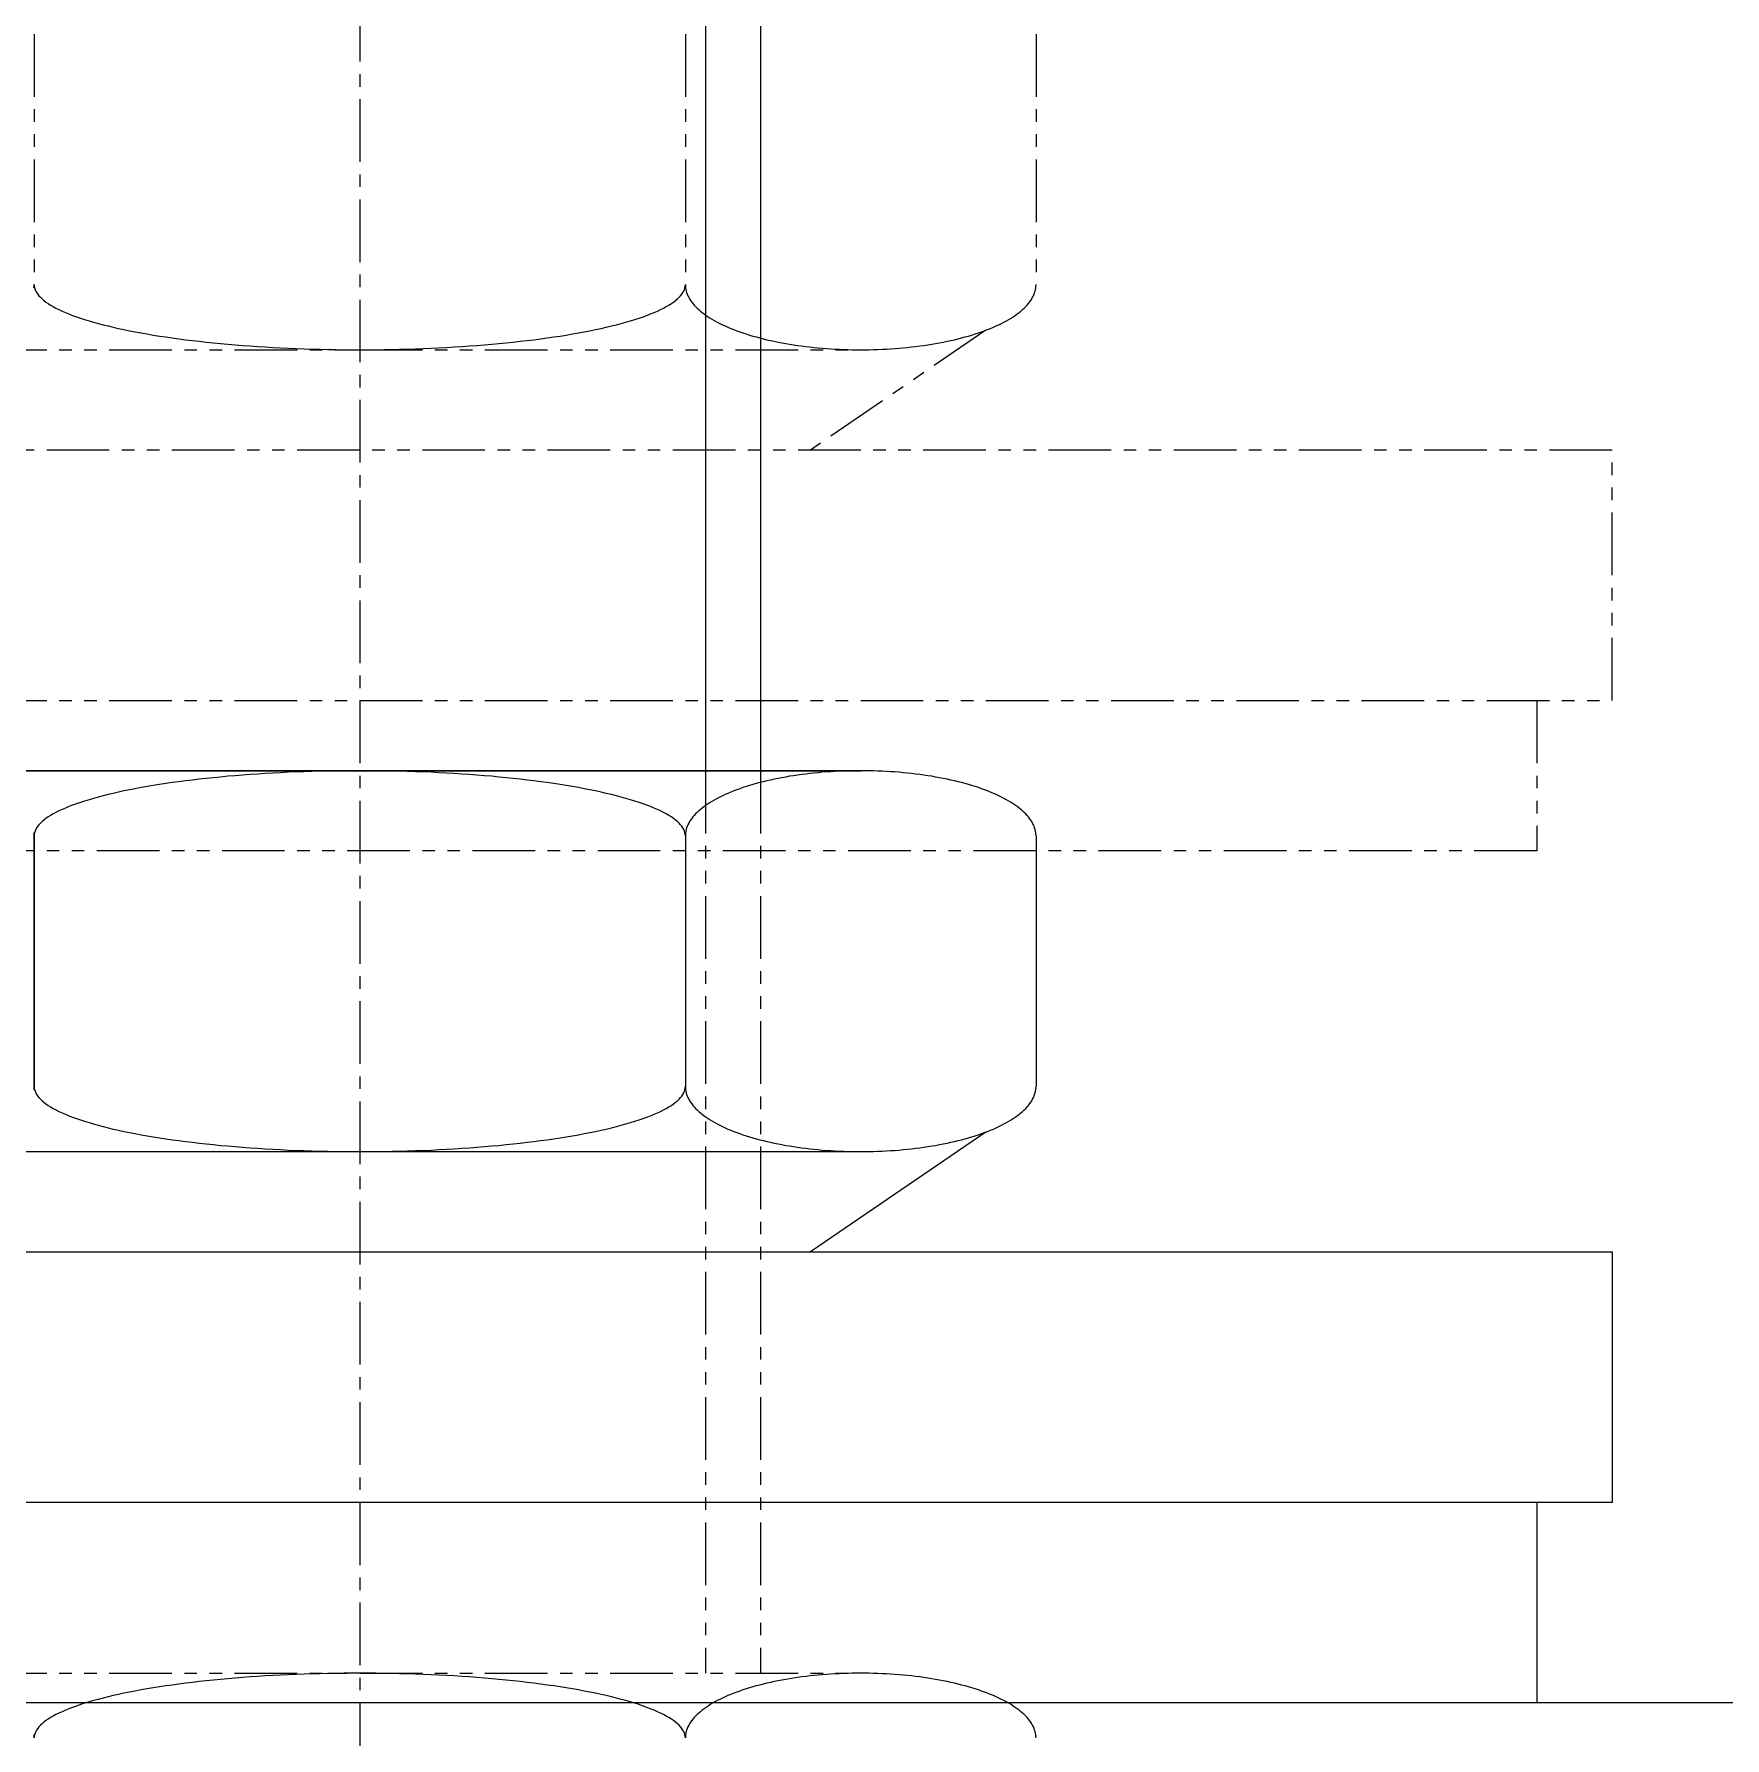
# Model space of a CAD drawing. Extents: x 1 to 226, y 0 to 337.
# Drawn here: x 90.24 to 124, y 37.13 to 71.13 of the extents above; entities that cross this region are included whole.
import ezdxf

# ---------------------------------------------------------------- set-up
doc = ezdxf.new("R2010")
doc.units = 0
doc.linetypes.add('CENTER', pattern=[2, 1.25, -0.25, 0.25, -0.25])
doc.linetypes.add('PHANTOM', pattern=[2.5, 1.25, -0.25, 0.25, -0.25, 0.25, -0.25])
doc.layers.get('0').update_dxf_attribs({"linetype": 'CONTINUOUS'})
doc.layers.add('CENTER', color=1, linetype='CENTER')

msp = doc.modelspace()

# ---------------------------------------------------------------- linework, layer by layer
at = {"color": 3, "linetype": 'CONTINUOUS'}
msp.add_line((103.642, 73.229), (103.642, 56.429), dxfattribs=at)
msp.add_line((104.742, 73.229), (104.742, 56.429))
at = {"color": 3, "linetype": 'PHANTOM'}
for p, q in [((90.242, 71.129), (90.242, 66.129)), ((103.242, 71.129), (103.242, 66.129)), ((110.242, 71.129), (110.242, 66.129)), ((109.242, 65.22), (105.742, 62.829)), ((86.742, 64.829), (106.742, 64.829)), ((121.742, 62.829), (71.742, 62.829)), ((121.742, 57.829), (121.742, 62.829)), ((71.742, 57.829), (121.742, 57.829)), ((120.242, 57.829), (120.242, 54.829)), ((103.642, 56.429), (103.642, 38.42)), ((104.742, 56.429), (104.742, 38.42)), ((120.242, 54.829), (73.242, 54.829)), ((86.742, 38.42), (106.742, 38.42))]:
    msp.add_line(p, q, dxfattribs=at)
at = {"color": 7, "linetype": 'CONTINUOUS'}
for p, q in [((86.742, 56.429), (106.742, 56.429)), ((106.742, 56.429), (86.742, 56.429)), ((90.242, 55.129), (90.242, 50.129)), ((90.242, 50.129), (90.242, 55.129)), ((103.242, 55.129), (103.242, 50.129)), ((103.242, 55.129), (103.242, 50.129)), ((110.242, 55.129), (110.242, 50.129)), ((110.242, 55.129), (110.242, 50.129)), ((109.242, 49.22), (105.742, 46.829)), ((109.242, 49.22), (105.742, 46.829)), ((86.742, 48.829), (106.742, 48.829)), ((87.742, 48.829), (105.742, 48.829)), ((71.742, 46.829), (121.742, 46.829)), ((121.742, 46.829), (121.742, 41.829)), ((120.242, 41.829), (73.242, 41.829)), ((121.742, 41.829), (120.242, 41.829)), ((120.242, 41.829), (120.242, 37.829)), ((120.242, 37.829), (73.242, 37.829)), ((226.073, 37.829), (120.242, 37.829))]:
    msp.add_line(p, q, dxfattribs=at)
at = {"color": 3, "linetype": 'PHANTOM'}
for points in [[(90.237, 66.065, 0), (90.24, 66.097, 0), (90.242, 66.129, 0)], [(90.242, 66.129, 0), (90.244, 66.097, 0), (90.249, 66.065, 0), (90.259, 66.034, 0), (90.273, 66.002, 0), (90.29, 65.97, 0), (90.312, 65.938, 0), (90.337, 65.907, 0), (90.366, 65.876, 0), (90.4, 65.844, 0), (90.436, 65.813, 0), (90.477, 65.782, 0), (90.522, 65.752, 0), (90.57, 65.721, 0), (90.622, 65.691, 0), (90.677, 65.661, 0), (90.736, 65.632, 0), (90.799, 65.602, 0), (90.866, 65.573, 0), (90.936, 65.545, 0), (91.009, 65.516, 0), (91.086, 65.488, 0), (91.166, 65.461, 0), (91.25, 65.434, 0), (91.337, 65.407, 0), (91.427, 65.38, 0), (91.521, 65.355, 0), (91.617, 65.329, 0), (91.717, 65.304, 0), (91.82, 65.28, 0), (91.925, 65.256, 0), (92.034, 65.233, 0), (92.145, 65.21, 0), (92.26, 65.188, 0), (92.376, 65.166, 0), (92.496, 65.145, 0), (92.618, 65.124, 0), (92.743, 65.104, 0), (92.87, 65.085, 0), (92.999, 65.066, 0), (93.13, 65.048, 0), (93.264, 65.031, 0), (93.4, 65.014, 0), (93.538, 64.998, 0), (93.677, 64.983, 0), (93.819, 64.968, 0), (93.963, 64.954, 0), (94.108, 64.941, 0), (94.254, 64.928, 0), (94.402, 64.916, 0), (94.552, 64.905, 0), (94.703, 64.895, 0), (94.855, 64.885, 0), (95.008, 64.876, 0), (95.162, 64.868, 0), (95.317, 64.861, 0), (95.473, 64.854, 0), (95.63, 64.848, 0), (95.788, 64.843, 0), (95.946, 64.839, 0), (96.105, 64.835, 0), (96.263, 64.833, 0), (96.423, 64.831, 0), (96.582, 64.829, 0), (96.742, 64.829, 0), (96.901, 64.829, 0), (97.061, 64.831, 0), (97.22, 64.833, 0), (97.379, 64.835, 0), (97.537, 64.839, 0), (97.695, 64.843, 0), (97.853, 64.848, 0), (98.01, 64.854, 0), (98.166, 64.861, 0), (98.321, 64.868, 0), (98.475, 64.876, 0), (98.629, 64.885, 0), (98.781, 64.895, 0), (98.931, 64.905, 0), (99.081, 64.916, 0), (99.229, 64.928, 0), (99.376, 64.941, 0), (99.521, 64.954, 0), (99.664, 64.968, 0), (99.806, 64.983, 0), (99.945, 64.998, 0), (100.083, 65.014, 0), (100.219, 65.031, 0), (100.353, 65.048, 0), (100.484, 65.066, 0), (100.614, 65.085, 0), (100.741, 65.104, 0), (100.865, 65.124, 0), (100.987, 65.145, 0), (101.107, 65.166, 0), (101.224, 65.188, 0), (101.338, 65.21, 0), (101.449, 65.233, 0), (101.558, 65.256, 0), (101.663, 65.28, 0), (101.766, 65.304, 0), (101.866, 65.329, 0), (101.962, 65.355, 0), (102.056, 65.38, 0), (102.146, 65.407, 0), (102.233, 65.434, 0), (102.317, 65.461, 0), (102.397, 65.488, 0), (102.474, 65.516, 0), (102.548, 65.545, 0), (102.618, 65.573, 0), (102.684, 65.602, 0), (102.747, 65.632, 0), (102.806, 65.661, 0), (102.862, 65.691, 0), (102.914, 65.721, 0), (102.962, 65.752, 0), (103.006, 65.782, 0), (103.047, 65.813, 0), (103.084, 65.844, 0), (103.117, 65.876, 0), (103.146, 65.907, 0), (103.171, 65.938, 0), (103.193, 65.97, 0), (103.21, 66.002, 0), (103.224, 66.034, 0), (103.234, 66.065, 0), (103.24, 66.097, 0), (103.242, 66.129, 0)], [(103.242, 66.129, 0), (103.243, 66.097, 0), (103.246, 66.065, 0), (103.251, 66.034, 0), (103.258, 66.002, 0), (103.268, 65.97, 0), (103.279, 65.938, 0), (103.293, 65.907, 0), (103.309, 65.876, 0), (103.327, 65.844, 0), (103.346, 65.813, 0), (103.368, 65.782, 0), (103.392, 65.752, 0), (103.418, 65.721, 0), (103.446, 65.691, 0), (103.476, 65.661, 0), (103.508, 65.632, 0), (103.542, 65.602, 0), (103.578, 65.573, 0), (103.615, 65.545, 0), (103.655, 65.516, 0), (103.696, 65.488, 0), (103.74, 65.461, 0), (103.785, 65.434, 0), (103.831, 65.407, 0), (103.88, 65.38, 0), (103.93, 65.355, 0), (103.982, 65.329, 0), (104.036, 65.304, 0), (104.091, 65.28, 0), (104.148, 65.256, 0), (104.207, 65.233, 0), (104.267, 65.21, 0), (104.328, 65.188, 0), (104.391, 65.166, 0), (104.455, 65.145, 0), (104.521, 65.124, 0), (104.588, 65.104, 0), (104.657, 65.085, 0), (104.726, 65.066, 0), (104.797, 65.048, 0), (104.869, 65.031, 0), (104.942, 65.014, 0), (105.016, 64.998, 0), (105.092, 64.983, 0), (105.168, 64.968, 0), (105.245, 64.954, 0), (105.323, 64.941, 0), (105.402, 64.928, 0), (105.482, 64.916, 0), (105.562, 64.905, 0), (105.644, 64.895, 0), (105.726, 64.885, 0), (105.808, 64.876, 0), (105.891, 64.868, 0), (105.975, 64.861, 0), (106.059, 64.854, 0), (106.143, 64.848, 0), (106.228, 64.843, 0), (106.313, 64.839, 0), (106.399, 64.835, 0), (106.484, 64.833, 0), (106.57, 64.831, 0), (106.656, 64.829, 0), (106.742, 64.829, 0), (106.827, 64.829, 0), (106.913, 64.831, 0), (106.999, 64.833, 0), (107.085, 64.835, 0), (107.17, 64.839, 0), (107.255, 64.843, 0), (107.34, 64.848, 0), (107.424, 64.854, 0), (107.508, 64.861, 0), (107.592, 64.868, 0), (107.675, 64.876, 0), (107.758, 64.885, 0), (107.839, 64.895, 0), (107.921, 64.905, 0), (108.001, 64.916, 0), (108.081, 64.928, 0), (108.16, 64.941, 0), (108.238, 64.954, 0), (108.315, 64.968, 0), (108.391, 64.983, 0), (108.467, 64.998, 0), (108.541, 65.014, 0), (108.614, 65.031, 0), (108.686, 65.048, 0), (108.757, 65.066, 0), (108.827, 65.085, 0), (108.895, 65.104, 0), (108.962, 65.124, 0), (109.028, 65.145, 0), (109.092, 65.166, 0), (109.155, 65.188, 0), (109.216, 65.21, 0), (109.276, 65.233, 0), (109.335, 65.256, 0), (109.392, 65.28, 0), (109.447, 65.304, 0), (109.501, 65.329, 0), (109.553, 65.355, 0), (109.603, 65.38, 0), (109.652, 65.407, 0), (109.699, 65.434, 0), (109.744, 65.461, 0), (109.787, 65.488, 0), (109.828, 65.516, 0), (109.868, 65.545, 0), (109.906, 65.573, 0), (109.941, 65.602, 0), (109.975, 65.632, 0), (110.007, 65.661, 0), (110.037, 65.691, 0), (110.065, 65.721, 0), (110.091, 65.752, 0), (110.115, 65.782, 0), (110.137, 65.813, 0), (110.157, 65.844, 0), (110.174, 65.876, 0), (110.19, 65.907, 0), (110.204, 65.938, 0), (110.215, 65.97, 0), (110.225, 66.002, 0), (110.232, 66.034, 0), (110.237, 66.065, 0), (110.241, 66.097, 0), (110.242, 66.129, 0)], [(103.242, 37.129, 0), (103.24, 37.161, 0), (103.234, 37.193, 0), (103.224, 37.224, 0), (103.21, 37.256, 0), (103.193, 37.287, 0), (103.171, 37.319, 0), (103.146, 37.35, 0), (103.117, 37.381, 0), (103.084, 37.412, 0), (103.047, 37.443, 0), (103.006, 37.474, 0), (102.962, 37.504, 0), (102.914, 37.534, 0), (102.862, 37.564, 0), (102.806, 37.594, 0), (102.747, 37.623, 0), (102.684, 37.652, 0), (102.618, 37.681, 0), (102.548, 37.71, 0), (102.474, 37.738, 0), (102.397, 37.766, 0), (102.317, 37.793, 0), (102.233, 37.82, 0), (102.146, 37.846, 0), (102.056, 37.873, 0), (101.962, 37.898, 0), (101.866, 37.924, 0), (101.766, 37.948, 0), (101.663, 37.973, 0), (101.558, 37.996, 0), (101.449, 38.02, 0), (101.338, 38.042, 0), (101.224, 38.064, 0), (101.107, 38.086, 0), (100.987, 38.107, 0), (100.865, 38.127, 0), (100.741, 38.147, 0), (100.614, 38.166, 0), (100.484, 38.185, 0), (100.353, 38.203, 0), (100.219, 38.22, 0), (100.083, 38.237, 0), (99.945, 38.253, 0), (99.806, 38.268, 0), (99.664, 38.283, 0), (99.521, 38.297, 0), (99.376, 38.31, 0), (99.229, 38.322, 0), (99.081, 38.334, 0), (98.931, 38.345, 0), (98.781, 38.355, 0), (98.629, 38.365, 0), (98.475, 38.374, 0), (98.321, 38.382, 0), (98.166, 38.389, 0), (98.01, 38.396, 0), (97.853, 38.401, 0), (97.695, 38.407, 0), (97.537, 38.411, 0), (97.379, 38.414, 0), (97.22, 38.417, 0), (97.061, 38.419, 0), (96.901, 38.42, 0), (96.742, 38.42, 0), (96.582, 38.42, 0), (96.423, 38.419, 0), (96.263, 38.417, 0), (96.105, 38.414, 0), (95.946, 38.411, 0), (95.788, 38.407, 0), (95.63, 38.401, 0), (95.473, 38.396, 0), (95.317, 38.389, 0), (95.162, 38.382, 0), (95.008, 38.374, 0), (94.855, 38.365, 0), (94.703, 38.355, 0), (94.552, 38.345, 0), (94.402, 38.334, 0), (94.254, 38.322, 0), (94.108, 38.31, 0), (93.963, 38.297, 0), (93.819, 38.283, 0), (93.677, 38.268, 0), (93.538, 38.253, 0), (93.4, 38.237, 0), (93.264, 38.22, 0), (93.13, 38.203, 0), (92.999, 38.185, 0), (92.87, 38.166, 0), (92.743, 38.147, 0), (92.618, 38.127, 0), (92.496, 38.107, 0), (92.376, 38.086, 0), (92.26, 38.064, 0), (92.145, 38.042, 0), (92.034, 38.02, 0), (91.925, 37.996, 0), (91.82, 37.973, 0), (91.717, 37.948, 0), (91.617, 37.924, 0), (91.521, 37.898, 0), (91.427, 37.873, 0), (91.337, 37.846, 0), (91.25, 37.82, 0), (91.166, 37.793, 0), (91.086, 37.766, 0), (91.009, 37.738, 0), (90.936, 37.71, 0), (90.866, 37.681, 0), (90.799, 37.652, 0), (90.736, 37.623, 0), (90.677, 37.594, 0), (90.622, 37.564, 0), (90.57, 37.534, 0), (90.522, 37.504, 0), (90.477, 37.474, 0), (90.436, 37.443, 0), (90.4, 37.412, 0), (90.366, 37.381, 0), (90.337, 37.35, 0), (90.312, 37.319, 0), (90.29, 37.287, 0), (90.273, 37.256, 0), (90.259, 37.224, 0), (90.249, 37.193, 0), (90.244, 37.161, 0), (90.242, 37.129, 0)], [(110.242, 37.129, 0), (110.241, 37.161, 0), (110.237, 37.193, 0), (110.232, 37.224, 0), (110.225, 37.256, 0), (110.215, 37.287, 0), (110.204, 37.319, 0), (110.19, 37.35, 0), (110.174, 37.381, 0), (110.157, 37.412, 0), (110.137, 37.443, 0), (110.115, 37.474, 0), (110.091, 37.504, 0), (110.065, 37.534, 0), (110.037, 37.564, 0), (110.007, 37.594, 0), (109.975, 37.623, 0), (109.941, 37.652, 0), (109.906, 37.681, 0), (109.868, 37.71, 0), (109.828, 37.738, 0), (109.787, 37.766, 0), (109.744, 37.793, 0), (109.699, 37.82, 0), (109.652, 37.846, 0), (109.603, 37.873, 0), (109.553, 37.898, 0), (109.501, 37.924, 0), (109.447, 37.948, 0), (109.392, 37.973, 0), (109.335, 37.996, 0), (109.276, 38.02, 0), (109.216, 38.042, 0), (109.155, 38.064, 0), (109.092, 38.086, 0), (109.028, 38.107, 0), (108.962, 38.127, 0), (108.895, 38.147, 0), (108.827, 38.166, 0), (108.757, 38.185, 0), (108.686, 38.203, 0), (108.614, 38.22, 0), (108.541, 38.237, 0), (108.467, 38.253, 0), (108.391, 38.268, 0), (108.315, 38.283, 0), (108.238, 38.297, 0), (108.16, 38.31, 0), (108.081, 38.322, 0), (108.001, 38.334, 0), (107.921, 38.345, 0), (107.839, 38.355, 0), (107.758, 38.365, 0), (107.675, 38.374, 0), (107.592, 38.382, 0), (107.508, 38.389, 0), (107.424, 38.396, 0), (107.34, 38.401, 0), (107.255, 38.407, 0), (107.17, 38.411, 0), (107.085, 38.414, 0), (106.999, 38.417, 0), (106.913, 38.419, 0), (106.827, 38.42, 0), (106.742, 38.42, 0), (106.656, 38.42, 0), (106.57, 38.419, 0), (106.484, 38.417, 0), (106.399, 38.414, 0), (106.313, 38.411, 0), (106.228, 38.407, 0), (106.143, 38.401, 0), (106.059, 38.396, 0), (105.975, 38.389, 0), (105.891, 38.382, 0), (105.808, 38.374, 0), (105.726, 38.365, 0), (105.644, 38.355, 0), (105.562, 38.345, 0), (105.482, 38.334, 0), (105.402, 38.322, 0), (105.323, 38.31, 0), (105.245, 38.297, 0), (105.168, 38.283, 0), (105.092, 38.268, 0), (105.016, 38.253, 0), (104.942, 38.237, 0), (104.869, 38.22, 0), (104.797, 38.203, 0), (104.726, 38.185, 0), (104.657, 38.166, 0), (104.588, 38.147, 0), (104.521, 38.127, 0), (104.455, 38.107, 0), (104.391, 38.086, 0), (104.328, 38.064, 0), (104.267, 38.042, 0), (104.207, 38.02, 0), (104.148, 37.996, 0), (104.091, 37.973, 0), (104.036, 37.948, 0), (103.982, 37.924, 0), (103.93, 37.898, 0), (103.88, 37.873, 0), (103.831, 37.846, 0), (103.785, 37.82, 0), (103.74, 37.793, 0), (103.696, 37.766, 0), (103.655, 37.738, 0), (103.615, 37.71, 0), (103.578, 37.681, 0), (103.542, 37.652, 0), (103.508, 37.623, 0), (103.476, 37.594, 0), (103.446, 37.564, 0), (103.418, 37.534, 0), (103.392, 37.504, 0), (103.368, 37.474, 0), (103.346, 37.443, 0), (103.327, 37.412, 0), (103.309, 37.381, 0), (103.293, 37.35, 0), (103.279, 37.319, 0), (103.268, 37.287, 0), (103.258, 37.256, 0), (103.251, 37.224, 0), (103.246, 37.193, 0), (103.243, 37.161, 0), (103.242, 37.129, 0)], [(90.242, 37.129, 0), (90.24, 37.161, 0), (90.237, 37.193, 0)]]:
    msp.add_polyline3d(points, dxfattribs=at)
at = {"color": 7, "linetype": 'CONTINUOUS'}
for points in [[(103.242, 55.129, 0), (103.24, 55.161, 0), (103.234, 55.193, 0), (103.224, 55.225, 0), (103.21, 55.257, 0), (103.193, 55.288, 0), (103.171, 55.32, 0), (103.146, 55.351, 0), (103.117, 55.383, 0), (103.084, 55.414, 0), (103.047, 55.445, 0), (103.006, 55.476, 0), (102.962, 55.507, 0), (102.914, 55.537, 0), (102.862, 55.567, 0), (102.806, 55.597, 0), (102.747, 55.627, 0), (102.684, 55.656, 0), (102.618, 55.685, 0), (102.548, 55.714, 0), (102.474, 55.742, 0), (102.397, 55.77, 0), (102.317, 55.797, 0), (102.233, 55.825, 0), (102.146, 55.851, 0), (102.056, 55.878, 0), (101.962, 55.904, 0), (101.866, 55.929, 0), (101.766, 55.954, 0), (101.663, 55.978, 0), (101.558, 56.002, 0), (101.449, 56.026, 0), (101.338, 56.048, 0), (101.224, 56.071, 0), (101.107, 56.092, 0), (100.987, 56.114, 0), (100.865, 56.134, 0), (100.741, 56.154, 0), (100.614, 56.173, 0), (100.484, 56.192, 0), (100.353, 56.21, 0), (100.219, 56.227, 0), (100.083, 56.244, 0), (99.945, 56.26, 0), (99.806, 56.276, 0), (99.664, 56.29, 0), (99.521, 56.304, 0), (99.376, 56.318, 0), (99.229, 56.33, 0), (99.081, 56.342, 0), (98.931, 56.353, 0), (98.781, 56.364, 0), (98.629, 56.373, 0), (98.475, 56.382, 0), (98.321, 56.39, 0), (98.166, 56.398, 0), (98.01, 56.404, 0), (97.853, 56.41, 0), (97.695, 56.415, 0), (97.537, 56.419, 0), (97.379, 56.423, 0), (97.22, 56.426, 0), (97.061, 56.428, 0), (96.901, 56.429, 0), (96.742, 56.429, 0), (96.582, 56.429, 0), (96.423, 56.428, 0), (96.263, 56.426, 0), (96.105, 56.423, 0), (95.946, 56.419, 0), (95.788, 56.415, 0), (95.63, 56.41, 0), (95.473, 56.404, 0), (95.317, 56.398, 0), (95.162, 56.39, 0), (95.008, 56.382, 0), (94.855, 56.373, 0), (94.703, 56.364, 0), (94.552, 56.353, 0), (94.402, 56.342, 0), (94.254, 56.33, 0), (94.108, 56.318, 0), (93.963, 56.304, 0), (93.819, 56.29, 0), (93.677, 56.276, 0), (93.538, 56.26, 0), (93.4, 56.244, 0), (93.264, 56.227, 0), (93.13, 56.21, 0), (92.999, 56.192, 0), (92.87, 56.173, 0), (92.743, 56.154, 0), (92.618, 56.134, 0), (92.496, 56.114, 0), (92.376, 56.092, 0), (92.26, 56.071, 0), (92.145, 56.048, 0), (92.034, 56.026, 0), (91.925, 56.002, 0), (91.82, 55.978, 0), (91.717, 55.954, 0), (91.617, 55.929, 0), (91.521, 55.904, 0), (91.427, 55.878, 0), (91.337, 55.851, 0), (91.25, 55.825, 0), (91.166, 55.797, 0), (91.086, 55.77, 0), (91.009, 55.742, 0), (90.936, 55.714, 0), (90.866, 55.685, 0), (90.799, 55.656, 0), (90.736, 55.627, 0), (90.677, 55.597, 0), (90.622, 55.567, 0), (90.57, 55.537, 0), (90.522, 55.507, 0), (90.477, 55.476, 0), (90.436, 55.445, 0), (90.4, 55.414, 0), (90.366, 55.383, 0), (90.337, 55.351, 0), (90.312, 55.32, 0), (90.29, 55.288, 0), (90.273, 55.257, 0), (90.259, 55.225, 0), (90.249, 55.193, 0), (90.244, 55.161, 0), (90.242, 55.129, 0)], [(103.242, 55.129, 0), (103.24, 55.161, 0), (103.234, 55.193, 0), (103.224, 55.225, 0), (103.21, 55.257, 0), (103.193, 55.288, 0), (103.171, 55.32, 0), (103.146, 55.351, 0), (103.117, 55.383, 0), (103.084, 55.414, 0), (103.047, 55.445, 0), (103.006, 55.476, 0), (102.962, 55.507, 0), (102.914, 55.537, 0), (102.862, 55.567, 0), (102.806, 55.597, 0), (102.747, 55.627, 0), (102.684, 55.656, 0), (102.618, 55.685, 0), (102.548, 55.714, 0), (102.474, 55.742, 0), (102.397, 55.77, 0), (102.317, 55.797, 0), (102.233, 55.825, 0), (102.146, 55.851, 0), (102.056, 55.878, 0), (101.962, 55.904, 0), (101.866, 55.929, 0), (101.766, 55.954, 0), (101.663, 55.978, 0), (101.558, 56.002, 0), (101.449, 56.026, 0), (101.338, 56.048, 0), (101.224, 56.071, 0), (101.107, 56.092, 0), (100.987, 56.114, 0), (100.865, 56.134, 0), (100.741, 56.154, 0), (100.614, 56.173, 0), (100.484, 56.192, 0), (100.353, 56.21, 0), (100.219, 56.227, 0), (100.083, 56.244, 0), (99.945, 56.26, 0), (99.806, 56.276, 0), (99.664, 56.29, 0), (99.521, 56.304, 0), (99.376, 56.318, 0), (99.229, 56.33, 0), (99.081, 56.342, 0), (98.931, 56.353, 0), (98.781, 56.364, 0), (98.629, 56.373, 0), (98.475, 56.382, 0), (98.321, 56.39, 0), (98.166, 56.398, 0), (98.01, 56.404, 0), (97.853, 56.41, 0), (97.695, 56.415, 0), (97.537, 56.419, 0), (97.379, 56.423, 0), (97.22, 56.426, 0), (97.061, 56.428, 0), (96.901, 56.429, 0), (96.742, 56.429, 0), (96.582, 56.429, 0), (96.423, 56.428, 0), (96.263, 56.426, 0), (96.105, 56.423, 0), (95.946, 56.419, 0), (95.788, 56.415, 0), (95.63, 56.41, 0), (95.473, 56.404, 0), (95.317, 56.398, 0), (95.162, 56.39, 0), (95.008, 56.382, 0), (94.855, 56.373, 0), (94.703, 56.364, 0), (94.552, 56.353, 0), (94.402, 56.342, 0), (94.254, 56.33, 0), (94.108, 56.318, 0), (93.963, 56.304, 0), (93.819, 56.29, 0), (93.677, 56.276, 0), (93.538, 56.26, 0), (93.4, 56.244, 0), (93.264, 56.227, 0), (93.13, 56.21, 0), (92.999, 56.192, 0), (92.87, 56.173, 0), (92.743, 56.154, 0), (92.618, 56.134, 0), (92.496, 56.114, 0), (92.376, 56.092, 0), (92.26, 56.071, 0), (92.145, 56.048, 0), (92.034, 56.026, 0), (91.925, 56.002, 0), (91.82, 55.978, 0), (91.717, 55.954, 0), (91.617, 55.929, 0), (91.521, 55.904, 0), (91.427, 55.878, 0), (91.337, 55.851, 0), (91.25, 55.825, 0), (91.166, 55.797, 0), (91.086, 55.77, 0), (91.009, 55.742, 0), (90.936, 55.714, 0), (90.866, 55.685, 0), (90.799, 55.656, 0), (90.736, 55.627, 0), (90.677, 55.597, 0), (90.622, 55.567, 0), (90.57, 55.537, 0), (90.522, 55.507, 0), (90.477, 55.476, 0), (90.436, 55.445, 0), (90.4, 55.414, 0), (90.366, 55.383, 0), (90.337, 55.351, 0), (90.312, 55.32, 0), (90.29, 55.288, 0), (90.273, 55.257, 0), (90.259, 55.225, 0), (90.249, 55.193, 0), (90.244, 55.161, 0), (90.242, 55.129, 0)], [(110.242, 55.129, 0), (110.241, 55.161, 0), (110.237, 55.193, 0), (110.232, 55.225, 0), (110.225, 55.257, 0), (110.215, 55.288, 0), (110.204, 55.32, 0), (110.19, 55.351, 0), (110.174, 55.383, 0), (110.157, 55.414, 0), (110.137, 55.445, 0), (110.115, 55.476, 0), (110.091, 55.507, 0), (110.065, 55.537, 0), (110.037, 55.567, 0), (110.007, 55.597, 0), (109.975, 55.627, 0), (109.941, 55.656, 0), (109.906, 55.685, 0), (109.868, 55.714, 0), (109.828, 55.742, 0), (109.787, 55.77, 0), (109.744, 55.797, 0), (109.699, 55.825, 0), (109.652, 55.851, 0), (109.603, 55.878, 0), (109.553, 55.904, 0), (109.501, 55.929, 0), (109.447, 55.954, 0), (109.392, 55.978, 0), (109.335, 56.002, 0), (109.276, 56.026, 0), (109.216, 56.048, 0), (109.155, 56.071, 0), (109.092, 56.092, 0), (109.028, 56.114, 0), (108.962, 56.134, 0), (108.895, 56.154, 0), (108.827, 56.173, 0), (108.757, 56.192, 0), (108.686, 56.21, 0), (108.614, 56.227, 0), (108.541, 56.244, 0), (108.467, 56.26, 0), (108.391, 56.276, 0), (108.315, 56.29, 0), (108.238, 56.304, 0), (108.16, 56.318, 0), (108.081, 56.33, 0), (108.001, 56.342, 0), (107.921, 56.353, 0), (107.839, 56.364, 0), (107.758, 56.373, 0), (107.675, 56.382, 0), (107.592, 56.39, 0), (107.508, 56.398, 0), (107.424, 56.404, 0), (107.34, 56.41, 0), (107.255, 56.415, 0), (107.17, 56.419, 0), (107.085, 56.423, 0), (106.999, 56.426, 0), (106.913, 56.428, 0), (106.827, 56.429, 0), (106.742, 56.429, 0), (106.656, 56.429, 0), (106.57, 56.428, 0), (106.484, 56.426, 0), (106.399, 56.423, 0), (106.313, 56.419, 0), (106.228, 56.415, 0), (106.143, 56.41, 0), (106.059, 56.404, 0), (105.975, 56.398, 0), (105.891, 56.39, 0), (105.808, 56.382, 0), (105.726, 56.373, 0), (105.644, 56.364, 0), (105.562, 56.353, 0), (105.482, 56.342, 0), (105.402, 56.33, 0), (105.323, 56.318, 0), (105.245, 56.304, 0), (105.168, 56.29, 0), (105.092, 56.276, 0), (105.016, 56.26, 0), (104.942, 56.244, 0), (104.869, 56.227, 0), (104.797, 56.21, 0), (104.726, 56.192, 0), (104.657, 56.173, 0), (104.588, 56.154, 0), (104.521, 56.134, 0), (104.455, 56.114, 0), (104.391, 56.092, 0), (104.328, 56.071, 0), (104.267, 56.048, 0), (104.207, 56.026, 0), (104.148, 56.002, 0), (104.091, 55.978, 0), (104.036, 55.954, 0), (103.982, 55.929, 0), (103.93, 55.904, 0), (103.88, 55.878, 0), (103.831, 55.851, 0), (103.785, 55.825, 0), (103.74, 55.797, 0), (103.696, 55.77, 0), (103.655, 55.742, 0), (103.615, 55.714, 0), (103.578, 55.685, 0), (103.542, 55.656, 0), (103.508, 55.627, 0), (103.476, 55.597, 0), (103.446, 55.567, 0), (103.418, 55.537, 0), (103.392, 55.507, 0), (103.368, 55.476, 0), (103.346, 55.445, 0), (103.327, 55.414, 0), (103.309, 55.383, 0), (103.293, 55.351, 0), (103.279, 55.32, 0), (103.268, 55.288, 0), (103.258, 55.257, 0), (103.251, 55.225, 0), (103.246, 55.193, 0), (103.243, 55.161, 0), (103.242, 55.129, 0)], [(110.242, 55.129, 0), (110.241, 55.161, 0), (110.237, 55.193, 0), (110.232, 55.225, 0), (110.225, 55.257, 0), (110.215, 55.288, 0), (110.204, 55.32, 0), (110.19, 55.351, 0), (110.174, 55.383, 0), (110.157, 55.414, 0), (110.137, 55.445, 0), (110.115, 55.476, 0), (110.091, 55.507, 0), (110.065, 55.537, 0), (110.037, 55.567, 0), (110.007, 55.597, 0), (109.975, 55.627, 0), (109.941, 55.656, 0), (109.906, 55.685, 0), (109.868, 55.714, 0), (109.828, 55.742, 0), (109.787, 55.77, 0), (109.744, 55.797, 0), (109.699, 55.825, 0), (109.652, 55.851, 0), (109.603, 55.878, 0), (109.553, 55.904, 0), (109.501, 55.929, 0), (109.447, 55.954, 0), (109.392, 55.978, 0), (109.335, 56.002, 0), (109.276, 56.026, 0), (109.216, 56.048, 0), (109.155, 56.071, 0), (109.092, 56.092, 0), (109.028, 56.114, 0), (108.962, 56.134, 0), (108.895, 56.154, 0), (108.827, 56.173, 0), (108.757, 56.192, 0), (108.686, 56.21, 0), (108.614, 56.227, 0), (108.541, 56.244, 0), (108.467, 56.26, 0), (108.391, 56.276, 0), (108.315, 56.29, 0), (108.238, 56.304, 0), (108.16, 56.318, 0), (108.081, 56.33, 0), (108.001, 56.342, 0), (107.921, 56.353, 0), (107.839, 56.364, 0), (107.758, 56.373, 0), (107.675, 56.382, 0), (107.592, 56.39, 0), (107.508, 56.398, 0), (107.424, 56.404, 0), (107.34, 56.41, 0), (107.255, 56.415, 0), (107.17, 56.419, 0), (107.085, 56.423, 0), (106.999, 56.426, 0), (106.913, 56.428, 0), (106.827, 56.429, 0), (106.742, 56.429, 0), (106.656, 56.429, 0), (106.57, 56.428, 0), (106.484, 56.426, 0), (106.399, 56.423, 0), (106.313, 56.419, 0), (106.228, 56.415, 0), (106.143, 56.41, 0), (106.059, 56.404, 0), (105.975, 56.398, 0), (105.891, 56.39, 0), (105.808, 56.382, 0), (105.726, 56.373, 0), (105.644, 56.364, 0), (105.562, 56.353, 0), (105.482, 56.342, 0), (105.402, 56.33, 0), (105.323, 56.318, 0), (105.245, 56.304, 0), (105.168, 56.29, 0), (105.092, 56.276, 0), (105.016, 56.26, 0), (104.942, 56.244, 0), (104.869, 56.227, 0), (104.797, 56.21, 0), (104.726, 56.192, 0), (104.657, 56.173, 0), (104.588, 56.154, 0), (104.521, 56.134, 0), (104.455, 56.114, 0), (104.391, 56.092, 0), (104.328, 56.071, 0), (104.267, 56.048, 0), (104.207, 56.026, 0), (104.148, 56.002, 0), (104.091, 55.978, 0), (104.036, 55.954, 0), (103.982, 55.929, 0), (103.93, 55.904, 0), (103.88, 55.878, 0), (103.831, 55.851, 0), (103.785, 55.825, 0), (103.74, 55.797, 0), (103.696, 55.77, 0), (103.655, 55.742, 0), (103.615, 55.714, 0), (103.578, 55.685, 0), (103.542, 55.656, 0), (103.508, 55.627, 0), (103.476, 55.597, 0), (103.446, 55.567, 0), (103.418, 55.537, 0), (103.392, 55.507, 0), (103.368, 55.476, 0), (103.346, 55.445, 0), (103.327, 55.414, 0), (103.309, 55.383, 0), (103.293, 55.351, 0), (103.279, 55.32, 0), (103.268, 55.288, 0), (103.258, 55.257, 0), (103.251, 55.225, 0), (103.246, 55.193, 0), (103.243, 55.161, 0), (103.242, 55.129, 0)], [(90.242, 55.129, 0), (90.24, 55.161, 0), (90.237, 55.193, 0)], [(90.242, 55.129, 0), (90.241, 55.159, 0), (90.238, 55.188, 0)], [(90.237, 50.065, 0), (90.24, 50.097, 0), (90.242, 50.129, 0)], [(90.242, 50.129, 0), (90.244, 50.097, 0), (90.249, 50.065, 0), (90.259, 50.033, 0), (90.273, 50.002, 0), (90.29, 49.97, 0), (90.312, 49.938, 0), (90.337, 49.907, 0), (90.366, 49.876, 0), (90.4, 49.844, 0), (90.436, 49.813, 0), (90.477, 49.782, 0), (90.522, 49.752, 0), (90.57, 49.721, 0), (90.622, 49.691, 0), (90.677, 49.661, 0), (90.736, 49.632, 0), (90.799, 49.602, 0), (90.866, 49.573, 0), (90.936, 49.545, 0), (91.009, 49.516, 0), (91.086, 49.488, 0), (91.166, 49.461, 0), (91.25, 49.434, 0), (91.337, 49.407, 0), (91.427, 49.38, 0), (91.521, 49.355, 0), (91.617, 49.329, 0), (91.717, 49.304, 0), (91.82, 49.28, 0), (91.925, 49.256, 0), (92.034, 49.233, 0), (92.145, 49.21, 0), (92.26, 49.188, 0), (92.376, 49.166, 0), (92.496, 49.145, 0), (92.618, 49.124, 0), (92.743, 49.104, 0), (92.87, 49.085, 0), (92.999, 49.066, 0), (93.13, 49.048, 0), (93.264, 49.031, 0), (93.4, 49.014, 0), (93.538, 48.998, 0), (93.677, 48.983, 0), (93.819, 48.968, 0), (93.963, 48.954, 0), (94.108, 48.941, 0), (94.254, 48.928, 0), (94.402, 48.916, 0), (94.552, 48.905, 0), (94.703, 48.895, 0), (94.855, 48.885, 0), (95.008, 48.876, 0), (95.162, 48.868, 0), (95.317, 48.861, 0), (95.473, 48.854, 0), (95.63, 48.848, 0), (95.788, 48.843, 0), (95.946, 48.839, 0), (96.105, 48.835, 0), (96.263, 48.833, 0), (96.423, 48.831, 0), (96.582, 48.83, 0), (96.742, 48.829, 0), (96.901, 48.83, 0), (97.061, 48.831, 0), (97.22, 48.833, 0), (97.379, 48.835, 0), (97.537, 48.839, 0), (97.695, 48.843, 0), (97.853, 48.848, 0), (98.01, 48.854, 0), (98.166, 48.861, 0), (98.321, 48.868, 0), (98.475, 48.876, 0), (98.629, 48.885, 0), (98.781, 48.895, 0), (98.931, 48.905, 0), (99.081, 48.916, 0), (99.229, 48.928, 0), (99.376, 48.941, 0), (99.521, 48.954, 0), (99.664, 48.968, 0), (99.806, 48.983, 0), (99.945, 48.998, 0), (100.083, 49.014, 0), (100.219, 49.031, 0), (100.353, 49.048, 0), (100.484, 49.066, 0), (100.614, 49.085, 0), (100.741, 49.104, 0), (100.865, 49.124, 0), (100.987, 49.145, 0), (101.107, 49.166, 0), (101.224, 49.188, 0), (101.338, 49.21, 0), (101.449, 49.233, 0), (101.558, 49.256, 0), (101.663, 49.28, 0), (101.766, 49.304, 0), (101.866, 49.329, 0), (101.962, 49.355, 0), (102.056, 49.38, 0), (102.146, 49.407, 0), (102.233, 49.434, 0), (102.317, 49.461, 0), (102.397, 49.488, 0), (102.474, 49.516, 0), (102.548, 49.545, 0), (102.618, 49.573, 0), (102.684, 49.602, 0), (102.747, 49.632, 0), (102.806, 49.661, 0), (102.862, 49.691, 0), (102.914, 49.721, 0), (102.962, 49.752, 0), (103.006, 49.782, 0), (103.047, 49.813, 0), (103.084, 49.844, 0), (103.117, 49.876, 0), (103.146, 49.907, 0), (103.171, 49.938, 0), (103.193, 49.97, 0), (103.21, 50.002, 0), (103.224, 50.033, 0), (103.234, 50.065, 0), (103.24, 50.097, 0), (103.242, 50.129, 0)], [(90.242, 50.129, 0), (90.244, 50.097, 0), (90.249, 50.065, 0), (90.259, 50.033, 0), (90.273, 50.002, 0), (90.29, 49.97, 0), (90.312, 49.938, 0), (90.337, 49.907, 0), (90.366, 49.876, 0), (90.4, 49.844, 0), (90.436, 49.813, 0), (90.477, 49.782, 0), (90.522, 49.752, 0), (90.57, 49.721, 0), (90.622, 49.691, 0), (90.677, 49.661, 0), (90.736, 49.632, 0), (90.799, 49.602, 0), (90.866, 49.573, 0), (90.936, 49.545, 0), (91.009, 49.516, 0), (91.086, 49.488, 0), (91.166, 49.461, 0), (91.25, 49.434, 0), (91.337, 49.407, 0), (91.427, 49.38, 0), (91.521, 49.355, 0), (91.617, 49.329, 0), (91.717, 49.304, 0), (91.82, 49.28, 0), (91.925, 49.256, 0), (92.034, 49.233, 0), (92.145, 49.21, 0), (92.26, 49.188, 0), (92.376, 49.166, 0), (92.496, 49.145, 0), (92.618, 49.124, 0), (92.743, 49.104, 0), (92.87, 49.085, 0), (92.999, 49.066, 0), (93.13, 49.048, 0), (93.264, 49.031, 0), (93.4, 49.014, 0), (93.538, 48.998, 0), (93.677, 48.983, 0), (93.819, 48.968, 0), (93.963, 48.954, 0), (94.108, 48.941, 0), (94.254, 48.928, 0), (94.402, 48.916, 0), (94.552, 48.905, 0), (94.703, 48.895, 0), (94.855, 48.885, 0), (95.008, 48.876, 0), (95.162, 48.868, 0), (95.317, 48.861, 0), (95.473, 48.854, 0), (95.63, 48.848, 0), (95.788, 48.843, 0), (95.946, 48.839, 0), (96.105, 48.835, 0), (96.263, 48.833, 0), (96.423, 48.831, 0), (96.582, 48.83, 0), (96.742, 48.829, 0), (96.901, 48.83, 0), (97.061, 48.831, 0), (97.22, 48.833, 0), (97.379, 48.835, 0), (97.537, 48.839, 0), (97.695, 48.843, 0), (97.853, 48.848, 0), (98.01, 48.854, 0), (98.166, 48.861, 0), (98.321, 48.868, 0), (98.475, 48.876, 0), (98.629, 48.885, 0), (98.781, 48.895, 0), (98.931, 48.905, 0), (99.081, 48.916, 0), (99.229, 48.928, 0), (99.376, 48.941, 0), (99.521, 48.954, 0), (99.664, 48.968, 0), (99.806, 48.983, 0), (99.945, 48.998, 0), (100.083, 49.014, 0), (100.219, 49.031, 0), (100.353, 49.048, 0), (100.484, 49.066, 0), (100.614, 49.085, 0), (100.741, 49.104, 0), (100.865, 49.124, 0), (100.987, 49.145, 0), (101.107, 49.166, 0), (101.224, 49.188, 0), (101.338, 49.21, 0), (101.449, 49.233, 0), (101.558, 49.256, 0), (101.663, 49.28, 0), (101.766, 49.304, 0), (101.866, 49.329, 0), (101.962, 49.355, 0), (102.056, 49.38, 0), (102.146, 49.407, 0), (102.233, 49.434, 0), (102.317, 49.461, 0), (102.397, 49.488, 0), (102.474, 49.516, 0), (102.548, 49.545, 0), (102.618, 49.573, 0), (102.684, 49.602, 0), (102.747, 49.632, 0), (102.806, 49.661, 0), (102.862, 49.691, 0), (102.914, 49.721, 0), (102.962, 49.752, 0), (103.006, 49.782, 0), (103.047, 49.813, 0), (103.084, 49.844, 0), (103.117, 49.876, 0), (103.146, 49.907, 0), (103.171, 49.938, 0), (103.193, 49.97, 0), (103.21, 50.002, 0), (103.224, 50.033, 0), (103.234, 50.065, 0), (103.24, 50.097, 0), (103.242, 50.129, 0)], [(103.242, 50.129, 0), (103.243, 50.097, 0), (103.246, 50.065, 0), (103.251, 50.033, 0), (103.258, 50.002, 0), (103.268, 49.97, 0), (103.279, 49.938, 0), (103.293, 49.907, 0), (103.309, 49.876, 0), (103.327, 49.844, 0), (103.346, 49.813, 0), (103.368, 49.782, 0), (103.392, 49.752, 0), (103.418, 49.721, 0), (103.446, 49.691, 0), (103.476, 49.661, 0), (103.508, 49.632, 0), (103.542, 49.602, 0), (103.578, 49.573, 0), (103.615, 49.545, 0), (103.655, 49.516, 0), (103.696, 49.488, 0), (103.74, 49.461, 0), (103.785, 49.434, 0), (103.831, 49.407, 0), (103.88, 49.38, 0), (103.93, 49.355, 0), (103.982, 49.329, 0), (104.036, 49.304, 0), (104.091, 49.28, 0), (104.148, 49.256, 0), (104.207, 49.233, 0), (104.267, 49.21, 0), (104.328, 49.188, 0), (104.391, 49.166, 0), (104.455, 49.145, 0), (104.521, 49.124, 0), (104.588, 49.104, 0), (104.657, 49.085, 0), (104.726, 49.066, 0), (104.797, 49.048, 0), (104.869, 49.031, 0), (104.942, 49.014, 0), (105.016, 48.998, 0), (105.092, 48.983, 0), (105.168, 48.968, 0), (105.245, 48.954, 0), (105.323, 48.941, 0), (105.402, 48.928, 0), (105.482, 48.916, 0), (105.562, 48.905, 0), (105.644, 48.895, 0), (105.726, 48.885, 0), (105.808, 48.876, 0), (105.891, 48.868, 0), (105.975, 48.861, 0), (106.059, 48.854, 0), (106.143, 48.848, 0), (106.228, 48.843, 0), (106.313, 48.839, 0), (106.399, 48.835, 0), (106.484, 48.833, 0), (106.57, 48.831, 0), (106.656, 48.83, 0), (106.742, 48.829, 0), (106.827, 48.83, 0), (106.913, 48.831, 0), (106.999, 48.833, 0), (107.085, 48.835, 0), (107.17, 48.839, 0), (107.255, 48.843, 0), (107.34, 48.848, 0), (107.424, 48.854, 0), (107.508, 48.861, 0), (107.592, 48.868, 0), (107.675, 48.876, 0), (107.758, 48.885, 0), (107.839, 48.895, 0), (107.921, 48.905, 0), (108.001, 48.916, 0), (108.081, 48.928, 0), (108.16, 48.941, 0), (108.238, 48.954, 0), (108.315, 48.968, 0), (108.391, 48.983, 0), (108.467, 48.998, 0), (108.541, 49.014, 0), (108.614, 49.031, 0), (108.686, 49.048, 0), (108.757, 49.066, 0), (108.827, 49.085, 0), (108.895, 49.104, 0), (108.962, 49.124, 0), (109.028, 49.145, 0), (109.092, 49.166, 0), (109.155, 49.188, 0), (109.216, 49.21, 0), (109.276, 49.233, 0), (109.335, 49.256, 0), (109.392, 49.28, 0), (109.447, 49.304, 0), (109.501, 49.329, 0), (109.553, 49.355, 0), (109.603, 49.38, 0), (109.652, 49.407, 0), (109.699, 49.434, 0), (109.744, 49.461, 0), (109.787, 49.488, 0), (109.828, 49.516, 0), (109.868, 49.545, 0), (109.906, 49.573, 0), (109.941, 49.602, 0), (109.975, 49.632, 0), (110.007, 49.661, 0), (110.037, 49.691, 0), (110.065, 49.721, 0), (110.091, 49.752, 0), (110.115, 49.782, 0), (110.137, 49.813, 0), (110.157, 49.844, 0), (110.174, 49.876, 0), (110.19, 49.907, 0), (110.204, 49.938, 0), (110.215, 49.97, 0), (110.225, 50.002, 0), (110.232, 50.033, 0), (110.237, 50.065, 0), (110.241, 50.097, 0), (110.242, 50.129, 0)], [(103.242, 50.129, 0), (103.243, 50.097, 0), (103.246, 50.065, 0), (103.251, 50.033, 0), (103.258, 50.002, 0), (103.268, 49.97, 0), (103.279, 49.938, 0), (103.293, 49.907, 0), (103.309, 49.876, 0), (103.327, 49.844, 0), (103.346, 49.813, 0), (103.368, 49.782, 0), (103.392, 49.752, 0), (103.418, 49.721, 0), (103.446, 49.691, 0), (103.476, 49.661, 0), (103.508, 49.632, 0), (103.542, 49.602, 0), (103.578, 49.573, 0), (103.615, 49.545, 0), (103.655, 49.516, 0), (103.696, 49.488, 0), (103.74, 49.461, 0), (103.785, 49.434, 0), (103.831, 49.407, 0), (103.88, 49.38, 0), (103.93, 49.355, 0), (103.982, 49.329, 0), (104.036, 49.304, 0), (104.091, 49.28, 0), (104.148, 49.256, 0), (104.207, 49.233, 0), (104.267, 49.21, 0), (104.328, 49.188, 0), (104.391, 49.166, 0), (104.455, 49.145, 0), (104.521, 49.124, 0), (104.588, 49.104, 0), (104.657, 49.085, 0), (104.726, 49.066, 0), (104.797, 49.048, 0), (104.869, 49.031, 0), (104.942, 49.014, 0), (105.016, 48.998, 0), (105.092, 48.983, 0), (105.168, 48.968, 0), (105.245, 48.954, 0), (105.323, 48.941, 0), (105.402, 48.928, 0), (105.482, 48.916, 0), (105.562, 48.905, 0), (105.644, 48.895, 0), (105.726, 48.885, 0), (105.808, 48.876, 0), (105.891, 48.868, 0), (105.975, 48.861, 0), (106.059, 48.854, 0), (106.143, 48.848, 0), (106.228, 48.843, 0), (106.313, 48.839, 0), (106.399, 48.835, 0), (106.484, 48.833, 0), (106.57, 48.831, 0), (106.656, 48.83, 0), (106.742, 48.829, 0), (106.827, 48.83, 0), (106.913, 48.831, 0), (106.999, 48.833, 0), (107.085, 48.835, 0), (107.17, 48.839, 0), (107.255, 48.843, 0), (107.34, 48.848, 0), (107.424, 48.854, 0), (107.508, 48.861, 0), (107.592, 48.868, 0), (107.675, 48.876, 0), (107.758, 48.885, 0), (107.839, 48.895, 0), (107.921, 48.905, 0), (108.001, 48.916, 0), (108.081, 48.928, 0), (108.16, 48.941, 0), (108.238, 48.954, 0), (108.315, 48.968, 0), (108.391, 48.983, 0), (108.467, 48.998, 0), (108.541, 49.014, 0), (108.614, 49.031, 0), (108.686, 49.048, 0), (108.757, 49.066, 0), (108.827, 49.085, 0), (108.895, 49.104, 0), (108.962, 49.124, 0), (109.028, 49.145, 0), (109.092, 49.166, 0), (109.155, 49.188, 0), (109.216, 49.21, 0), (109.276, 49.233, 0), (109.335, 49.256, 0), (109.392, 49.28, 0), (109.447, 49.304, 0), (109.501, 49.329, 0), (109.553, 49.355, 0), (109.603, 49.38, 0), (109.652, 49.407, 0), (109.699, 49.434, 0), (109.744, 49.461, 0), (109.787, 49.488, 0), (109.828, 49.516, 0), (109.868, 49.545, 0), (109.906, 49.573, 0), (109.941, 49.602, 0), (109.975, 49.632, 0), (110.007, 49.661, 0), (110.037, 49.691, 0), (110.065, 49.721, 0), (110.091, 49.752, 0), (110.115, 49.782, 0), (110.137, 49.813, 0), (110.157, 49.844, 0), (110.174, 49.876, 0), (110.19, 49.907, 0), (110.204, 49.938, 0), (110.215, 49.97, 0), (110.225, 50.002, 0), (110.232, 50.033, 0), (110.237, 50.065, 0), (110.241, 50.097, 0), (110.242, 50.129, 0)]]:
    msp.add_polyline3d(points, dxfattribs=at)
at = {"layer": 'CENTER', "color": 1, "linetype": 'CENTER'}
msp.add_line((96.742, 137.829), (96.742, 14.829), dxfattribs=at)

doc.saveas('drawing.dxf')
